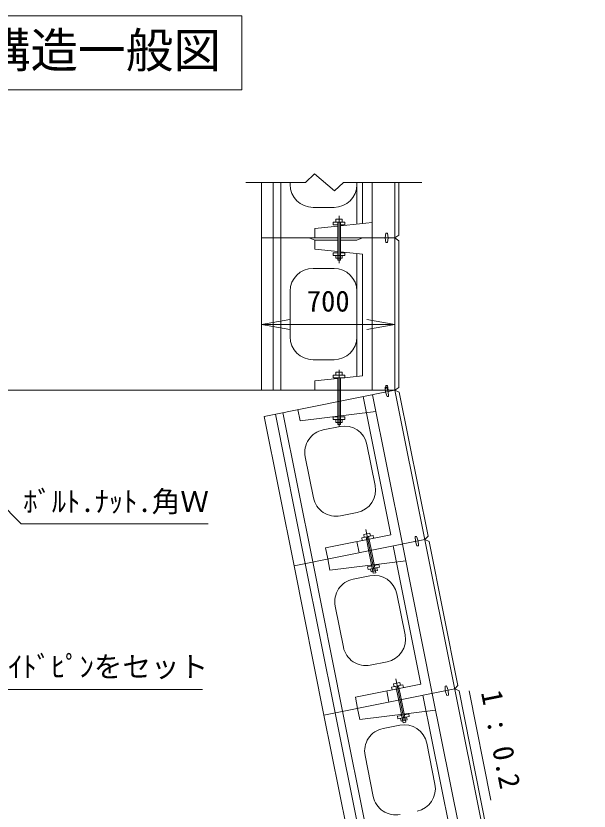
# Model space of a CAD drawing. Units: millimetres, scale not verified. Extents: x 4144 to 15866, y 2072 to 10087.
# Drawn here: x 6441 to 8247, y 6926 to 9432 of the extents above; entities that cross this region are included whole.
import ezdxf
from ezdxf.enums import TextEntityAlignment as Align

# ---------------------------------------------------------------- set-up
doc = ezdxf.new("R2010")
doc.units = ezdxf.units.MM
doc.layers.add('2', color=4, linetype='Continuous', lineweight=18)
doc.styles.add('ＭＳ ゴシック-5.0-0.0', font='')
doc.styles.get('ＭＳ ゴシック-5.0-0.0').set_extended_font_data('ＭＳ ゴシック-5.0-0.0')

msp = doc.modelspace()

# ---------------------------------------------------------------- linework, layer by layer
at = {"layer": '2'}
for p, q in [((5693.152, 9432.284), (7153.51, 9432.284)), ((7153.51, 9432.284), (7153.51, 9199.505)), ((7153.51, 9199.505), (5693.152, 9199.505)), ((7381.551, 8934.713), (7353.455, 8907.011)), ((7444.813, 8881.358), (7381.551, 8934.713)), ((7165.941, 8907.011), (7353.455, 8907.011)), ((7251.455, 8732.702), (7251.455, 8907.011)), ((7275.455, 8732.702), (7275.455, 8907.011)), ((7305.455, 8900.702), (7305.455, 8907.011)), ((7472.897, 8907.011), (7444.813, 8881.358)), ((7472.897, 8907.011), (7720.617, 8907.011)), ((7515.455, 8775.902), (7515.455, 8907.011)), ((7533.455, 8777.702), (7533.455, 8907.011)), ((7563.455, 8732.702), (7563.455, 8907.011)), ((7647.455, 8907.011), (7647.455, 8741.702)), ((7377.455, 8828.702), (7443.455, 8828.702)), ((7459.497, 8653.218), (7459.497, 8802.441)), ((7477.721, 8782.502), (7441.274, 8782.502)), ((7441.274, 8774.102), (7441.274, 8782.502)), ((7455.297, 8774.102), (7441.274, 8774.102)), ((7469.487, 8791.502), (7449.508, 8791.502)), ((7449.508, 8782.502), (7449.508, 8791.502)), ((7455.297, 8732.702), (7455.297, 8782.502)), ((7459.497, 8787.499), (7459.497, 8659.097)), ((7463.697, 8732.702), (7463.697, 8782.502)), ((7563.455, 8780.702), (7463.697, 8770.726)), ((7477.721, 8774.102), (7463.697, 8774.102)), ((7469.487, 8782.502), (7469.487, 8791.502)), ((7477.721, 8774.102), (7477.721, 8782.502)), ((7455.297, 8769.886), (7383.455, 8762.702)), ((7383.455, 8732.702), (7383.455, 8762.702)), ((7607.255, 8747.702), (7605.155, 8732.702)), ((7612.055, 8747.702), (7607.255, 8747.702)), ((7614.155, 8732.702), (7612.055, 8747.702)), ((7251.455, 8252.702), (7251.455, 8732.702)), ((7275.455, 8252.702), (7275.455, 8732.702)), ((7383.455, 8725.502), (7365.455, 8732.702)), ((7455.297, 8725.502), (7383.455, 8725.502)), ((7383.455, 8696.702), (7383.455, 8725.502)), ((7455.297, 8732.878), (7455.297, 8662.238)), ((7463.697, 8732.878), (7463.697, 8662.238)), ((7515.455, 8725.502), (7463.697, 8725.502)), ((7533.455, 8732.702), (7515.455, 8725.502)), ((7563.455, 8252.702), (7563.455, 8732.702)), ((7607.255, 8717.702), (7605.155, 8732.702)), ((7614.155, 8732.702), (7612.055, 8717.702)), ((7635.455, 8732.702), (7647.455, 8741.702)), ((7635.455, 8732.702), (7647.455, 8723.702)), ((7647.455, 8261.702), (7647.455, 8723.702)), ((7383.455, 8696.702), (7455.297, 8689.517)), ((7612.055, 8717.702), (7607.255, 8717.702)), ((7441.274, 8685.821), (7441.274, 8677.421)), ((7455.297, 8685.821), (7441.274, 8685.821)), ((7477.721, 8677.421), (7441.274, 8677.421)), ((7449.508, 8677.421), (7449.508, 8668.421)), ((7463.697, 8688.677), (7533.455, 8681.702)), ((7477.721, 8685.821), (7463.697, 8685.821)), ((7469.487, 8677.421), (7469.487, 8668.421)), ((7477.721, 8685.821), (7477.721, 8677.421)), ((7515.455, 8295.902), (7515.455, 8683.502)), ((7533.455, 8297.702), (7533.455, 8681.702)), ((7469.487, 8668.421), (7449.508, 8668.421)), ((7463.697, 8662.238), (7455.297, 8662.238)), ((7443.455, 8636.702), (7377.455, 8636.702)), ((7305.455, 8564.702), (7305.455, 8420.702)), ((7215.455, 8459.763), (7304.088, 8475.391)), ((7635.455, 8459.763), (7546.822, 8475.391)), ((7215.455, 8459.763), (7304.088, 8444.135)), ((7635.455, 8459.763), (7215.455, 8459.763)), ((7635.455, 8459.763), (7546.822, 8444.135)), ((7443.455, 8348.702), (7377.455, 8348.702)), ((7477.721, 8300.528), (7441.274, 8300.528)), ((7441.274, 8292.128), (7441.274, 8300.528)), ((7469.487, 8309.528), (7449.508, 8309.528)), ((7449.508, 8300.528), (7449.508, 8309.528)), ((7459.497, 8139.39), (7459.497, 8316.798)), ((7533.455, 8297.702), (7464.568, 8290.813)), ((7469.487, 8300.528), (7469.487, 8309.528)), ((7477.721, 8292.128), (7477.721, 8300.528)), ((7454.239, 8289.78), (7383.455, 8282.702)), ((7383.455, 8252.702), (7383.455, 8282.702)), ((7477.721, 8292.128), (7441.274, 8292.128)), ((7455.297, 8145.076), (7455.297, 8292.128)), ((7463.697, 8145.076), (7463.697, 8292.128)), ((6375.455, 8252.702), (7215.455, 8252.702)), ((7609.568, 8262.821), (7604.861, 8261.88)), ((7604.861, 8261.88), (7605.744, 8246.759)), ((7607.255, 8267.702), (7605.155, 8252.702)), ((7610.113, 8259.724), (7605.582, 8258.138)), ((7610.745, 8232.462), (7605.744, 8246.759)), ((7612.055, 8267.702), (7607.255, 8267.702)), ((7614.569, 8248.524), (7609.568, 8262.821)), ((7614.155, 8252.702), (7612.055, 8267.702)), ((7614.569, 8248.524), (7615.451, 8233.404)), ((7647.455, 8261.702), (7635.455, 8252.702)), ((7635.455, 8252.702), (7648.987, 8246.23)), ((7648.987, 8246.23), (7739.593, 7793.202)), ((7535.436, 8232.698), (7622.512, 7797.32)), ((7564.853, 8238.581), (7658.989, 7767.902)), ((7615.451, 8233.404), (7610.745, 8232.462)), ((7353.048, 7706.714), (7258.912, 8177.393)), ((7376.582, 7711.421), (7282.446, 8182.1)), ((7329.601, 8191.531), (7336.661, 8156.23)), ((7336.661, 8156.23), (7575.444, 8185.63)), ((6457.79, 7831.3), (6135.613, 8153.476)), ((7441.274, 8168.659), (7441.274, 8160.259)), ((7441.274, 8168.659), (7455.297, 8168.659)), ((7441.274, 8160.259), (7477.721, 8160.259)), ((7449.508, 8160.259), (7449.508, 8151.259)), ((7449.508, 8151.259), (7469.487, 8151.259)), ((7455.297, 8145.076), (7463.697, 8145.076)), ((7463.697, 8168.659), (7477.721, 8168.659)), ((7469.487, 8160.259), (7469.487, 8151.259)), ((7477.721, 8168.659), (7477.721, 8160.259)), ((7409.572, 8127.761), (7462.523, 8138.351)), ((7547.245, 8081.87), (7573.132, 7952.433)), ((7353.09, 8043.039), (7378.977, 7913.602)), ((7463.7, 7857.121), (7516.651, 7867.711)), ((6457.79, 7831.3), (7046.565, 7831.3)), ((7622.512, 7797.32), (7416.676, 7756.153)), ((7530.628, 7787.509), (7566.367, 7794.657)), ((7536.937, 7797.949), (7556.528, 7801.868)), ((7538.702, 7789.124), (7536.937, 7797.949)), ((7556.617, 7750.487), (7544.046, 7813.339)), ((7558.293, 7793.042), (7556.528, 7801.868)), ((7568.014, 7786.42), (7566.367, 7794.657)), ((7522.406, 7740.586), (7515.346, 7775.887)), ((7532.275, 7779.273), (7530.628, 7787.509)), ((7552.498, 7749.664), (7544.379, 7790.26)), ((7560.735, 7751.311), (7552.616, 7791.907)), ((7703.704, 7792.142), (7698.997, 7791.201)), ((7698.997, 7791.201), (7699.879, 7776.081)), ((7704.88, 7761.784), (7699.879, 7776.081)), ((7708.705, 7777.846), (7703.704, 7792.142)), ((7708.705, 7777.846), (7709.587, 7762.725)), ((7739.593, 7793.202), (7729.591, 7782.023)), ((7729.591, 7782.023), (7743.123, 7775.551)), ((7743.123, 7775.551), (7833.729, 7322.523)), ((7423.736, 7720.852), (7416.676, 7756.153)), ((7552.498, 7749.664), (7567.293, 7675.688)), ((7570.289, 7682.123), (7556.617, 7750.487)), ((7560.735, 7751.311), (7575.53, 7677.336)), ((7629.572, 7762.019), (7716.647, 7326.641)), ((7658.989, 7767.902), (7753.125, 7297.224)), ((7709.587, 7762.725), (7704.88, 7761.784)), ((7423.736, 7720.852), (7430.797, 7685.551)), ((7447.184, 7236.036), (7353.048, 7706.714)), ((7470.718, 7240.742), (7376.582, 7711.421)), ((7430.797, 7685.551), (7669.579, 7714.951)), ((7548.917, 7696.063), (7562.668, 7698.813)), ((7548.917, 7696.063), (7550.564, 7687.826)), ((7550.564, 7687.826), (7586.304, 7694.974)), ((7570.905, 7700.461), (7584.656, 7703.211)), ((7578.23, 7693.359), (7579.995, 7684.534)), ((7584.656, 7703.211), (7586.304, 7694.974)), ((7558.638, 7689.441), (7560.403, 7680.616)), ((7560.403, 7680.616), (7579.995, 7684.534)), ((7567.293, 7675.688), (7575.53, 7677.336)), ((7503.707, 7657.082), (7556.659, 7667.673)), ((7641.381, 7611.191), (7667.268, 7481.755)), ((7447.226, 7572.36), (7473.113, 7442.924)), ((7557.835, 7386.442), (7610.787, 7397.033)), ((7650.752, 7279.809), (7638.182, 7342.66)), ((7716.647, 7326.641), (7510.812, 7285.474)), ((7624.763, 7316.831), (7660.503, 7323.979)), ((7631.072, 7327.271), (7650.664, 7331.189)), ((7632.837, 7318.445), (7631.072, 7327.271)), ((7646.634, 7278.985), (7638.515, 7319.581)), ((7654.871, 7280.632), (7646.752, 7321.228)), ((7652.429, 7322.364), (7650.664, 7331.189)), ((7662.15, 7315.742), (7660.503, 7323.979)), ((7797.839, 7321.464), (7793.133, 7320.522)), ((7793.133, 7320.522), (7794.015, 7305.402)), ((7802.84, 7307.167), (7797.839, 7321.464)), ((7833.729, 7322.523), (7823.727, 7311.344)), ((6283.945, 7309.675), (7029.679, 7309.675)), ((7616.542, 7269.907), (7609.482, 7305.208)), ((7626.411, 7308.594), (7624.763, 7316.831)), ((7753.125, 7297.224), (7847.261, 6826.545)), ((7799.016, 7291.105), (7794.015, 7305.402)), ((7802.84, 7307.167), (7803.723, 7292.046)), ((7823.727, 7311.344), (7837.259, 7304.872)), ((7837.259, 7304.872), (7927.864, 6851.844)), ((7517.872, 7250.173), (7510.812, 7285.474)), ((7646.634, 7278.985), (7661.429, 7205.01)), ((7664.425, 7211.445), (7650.752, 7279.809)), ((7654.871, 7280.632), (7669.666, 7206.657)), ((7723.707, 7291.34), (7810.783, 6855.962)), ((7803.723, 7292.046), (7799.016, 7291.105)), ((7517.872, 7250.173), (7524.932, 7214.872)), ((7524.932, 7214.872), (7763.715, 7244.272)), ((7541.319, 6765.357), (7447.184, 7236.035)), ((7564.853, 6770.064), (7470.718, 7240.742)), ((7643.053, 7225.384), (7656.804, 7228.134)), ((7643.053, 7225.384), (7644.7, 7217.147)), ((7644.7, 7217.147), (7680.44, 7224.295)), ((7652.774, 7218.762), (7654.539, 7209.937)), ((7665.041, 7229.782), (7678.792, 7232.532)), ((7672.365, 7222.68), (7674.13, 7213.855)), ((7678.792, 7232.532), (7680.44, 7224.295)), ((7597.843, 7186.404), (7650.794, 7196.994)), ((7654.539, 7209.937), (7674.13, 7213.855)), ((7661.429, 7205.01), (7669.666, 7206.657)), ((7735.517, 7140.512), (7761.404, 7011.076)), ((7541.362, 7101.681), (7567.249, 6972.245))]:
    msp.add_line(p, q, dxfattribs=at)
at = {"layer": '2', "color": 2}
for p, q in [((7215.455, 8732.702), (7215.455, 8907.011)), ((7635.455, 8732.702), (7635.455, 8907.011)), ((7455.297, 8732.702), (7215.455, 8732.702)), ((7215.455, 8252.702), (7215.455, 8732.702)), ((7635.455, 8732.702), (7463.697, 8732.702)), ((7635.455, 8252.702), (7635.455, 8732.702)), ((7635.455, 8252.702), (7215.455, 8252.702)), ((7635.455, 8252.702), (7223.611, 8170.332)), ((7635.455, 8252.702), (8247.051, 5194.722)), ((7223.611, 8170.332), (7317.747, 7699.653)), ((7729.591, 7782.023), (7317.747, 7699.653)), ((7317.747, 7699.653), (7411.883, 7228.974)), ((7823.727, 7311.344), (7411.883, 7228.974)), ((7869.034, 7305.307), (7937.892, 6961.018)), ((7411.883, 7228.974), (7506.019, 6758.296))]:
    msp.add_line(p, q, dxfattribs=at)
at = {"layer": '2'}
for centre, start, end in [((7377.455, 8900.702), 180, 270), ((7443.455, 8900.702), 270, 0), ((7377.455, 8564.702), 90, 180), ((7443.455, 8564.702), 0, 90), ((7377.455, 8420.702), 180, 270), ((7443.455, 8420.702), 270, 0), ((7423.692, 8057.159), 101.30993, 191.30993), ((7476.643, 8067.749), 11.30993, 101.30993), ((7502.531, 7938.313), 281.30993, 11.30993), ((7449.579, 7927.723), 191.30993, 281.30993), ((7570.779, 7597.071), 11.30993, 101.30993), ((7517.828, 7586.48), 101.30993, 191.30993), ((7596.666, 7467.634), 281.30993, 11.30993), ((7543.715, 7457.044), 191.30993, 281.30993), ((7664.915, 7126.392), 11.30993, 101.30993), ((7611.963, 7115.802), 101.30993, 191.30993), ((7690.802, 6996.956), 281.30993, 11.30993), ((7637.851, 6986.365), 191.30993, 281.30993)]:
    msp.add_arc(centre, 72, start, end, dxfattribs=at)

# ---------------------------------------------------------------- texts
at = {"layer": '2', "color": 7, "style": 'ＭＳ ゴシック-5.0-0.0'}
for s, height, p in [('Ｊﾌｫｰﾑ：構造一般図', 110, (5736.913, 9236.15)), ('700', 65.98, (7357.964, 8480.769)), ('ﾎﾞﾙﾄ.ﾅｯﾄ.角Ｗ', 65.98, (6464.547, 7849.3)), ('ｶﾞｲﾄﾞﾋﾟﾝをセット', 65.98, (6326.993, 7328.733))]:
    msp.add_text(s, height=height, dxfattribs=at).set_placement(p, align=Align.BOTTOM_LEFT)
msp.add_text('1 : 0.2', height=65.98, rotation=281.31, dxfattribs=at).set_placement((7886.941, 7296.482), align=Align.BOTTOM_LEFT)

doc.saveas('drawing.dxf')
